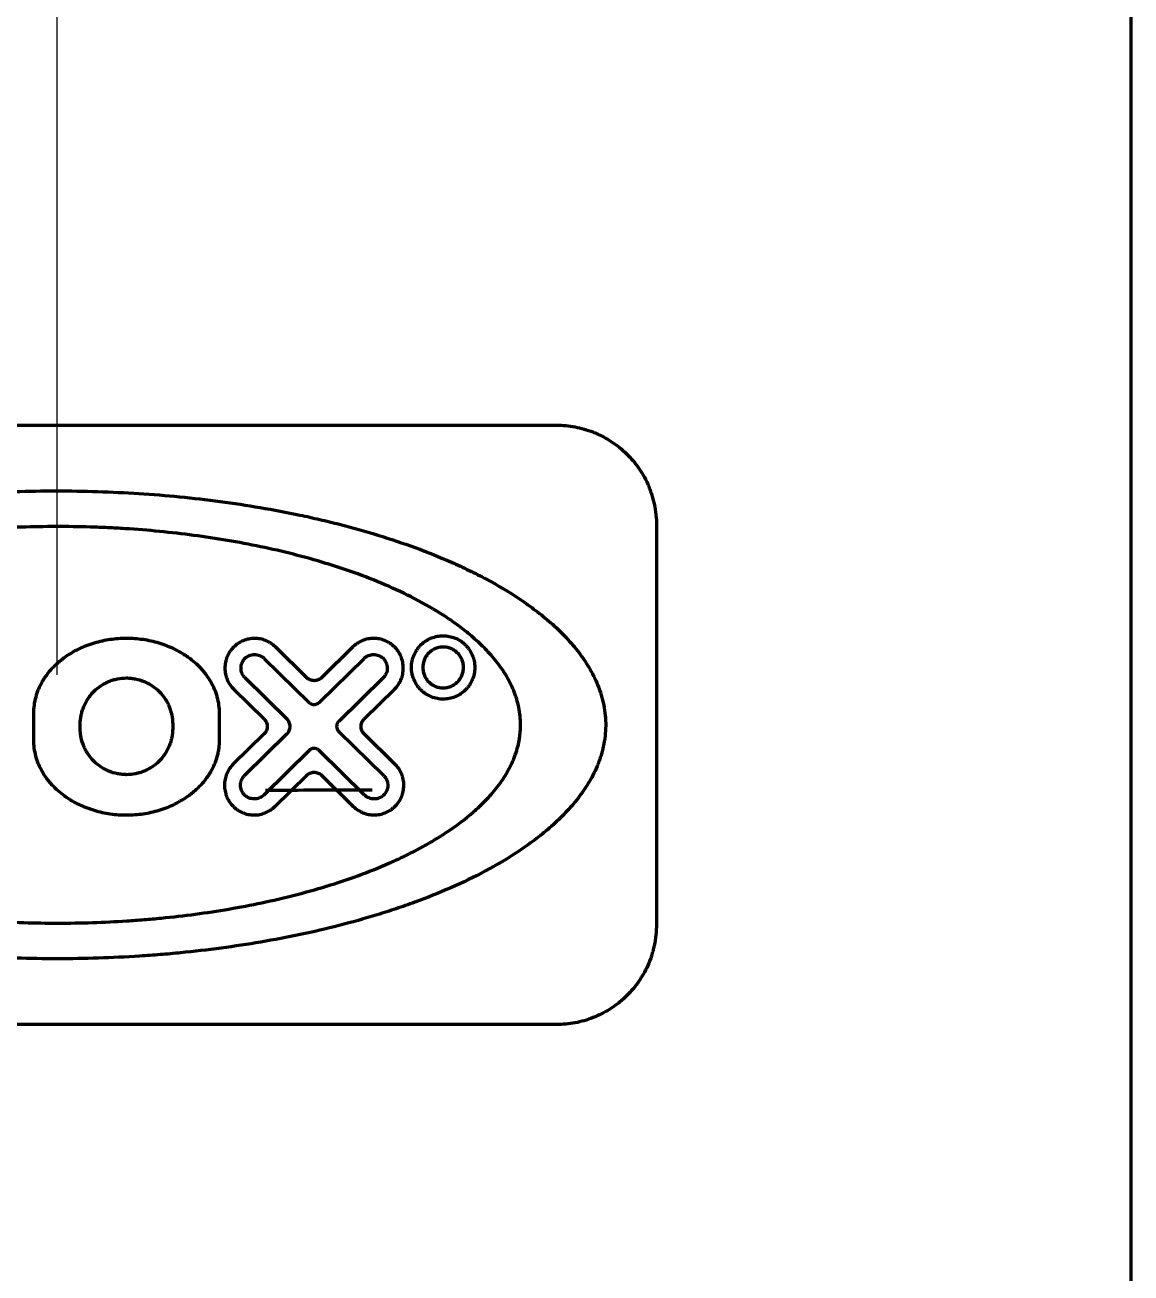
# Model space of a CAD drawing. Header units: inches. Extents: x -2405 to 7588, y 441 to 5654.
# Drawn here: x 2424.35 to 2435.43, y 1520.37 to 1532.86 of the extents above; entities that cross this region are included whole.
import ezdxf

# ---------------------------------------------------------------- set-up
doc = ezdxf.new("R2010")
doc.units = ezdxf.units.IN

# ---------------------------------------------------------------- blocks, each defined once
blk = doc.blocks.new('A$C773D0E90')
at = {"color": 4}
blk.add_line((0, 50), (0, -50), dxfattribs=at)

msp = doc.modelspace()

# ---------------------------------------------------------------- linework, layer by layer
at = {"linetype": 'Continuous', "lineweight": 70}
for p, q in [((2435.425, 1519.853), (2435.425, 1545.352)), ((2419.675, 1528.853), (2429.675, 1528.853)), ((2430.675, 1527.853), (2430.675, 1523.853)), ((2427.175, 1526.325), (2426.861, 1526.633)), ((2427.636, 1526.633), (2427.322, 1526.325)), ((2426.749, 1526.518), (2427.2, 1526.076)), ((2427.298, 1526.076), (2427.749, 1526.518)), ((2426.977, 1525.912), (2426.558, 1526.323)), ((2427.94, 1526.323), (2427.495, 1525.887)), ((2426.445, 1526.209), (2426.748, 1525.912)), ((2427.75, 1525.912), (2428.052, 1526.209)), ((2424.439, 1525.966), (2424.439, 1525.703)), ((2424.908, 1525.816), (2424.908, 1525.86)), ((2425.833, 1525.86), (2425.833, 1525.816)), ((2426.302, 1525.703), (2426.302, 1525.966)), ((2426.748, 1525.762), (2426.44, 1525.46)), ((2426.553, 1525.345), (2426.977, 1525.762)), ((2427.495, 1525.787), (2427.945, 1525.345)), ((2428.057, 1525.46), (2427.75, 1525.762)), ((2427.2, 1525.597), (2426.744, 1525.15)), ((2427.753, 1525.15), (2427.298, 1525.597)), ((2426.857, 1525.036), (2427.175, 1525.348)), ((2427.322, 1525.348), (2427.641, 1525.036)), ((2429.675, 1522.853), (2419.675, 1522.853))]:
    msp.add_line(p, q, dxfattribs=at)
for points, knots in [([(2429.675, 1528.853), (2429.738, 1528.853), (2429.8, 1528.847), (2429.921, 1528.824), (2429.981, 1528.807), (2430.053, 1528.779), (2430.068, 1528.773), (2430.096, 1528.76), (2430.11, 1528.753), (2430.153, 1528.732), (2430.18, 1528.716), (2430.26, 1528.666), (2430.31, 1528.628), (2430.381, 1528.562), (2430.404, 1528.539), (2430.447, 1528.489), (2430.468, 1528.463), (2430.526, 1528.383), (2430.56, 1528.325), (2430.595, 1528.246), (2430.602, 1528.23), (2430.614, 1528.197), (2430.62, 1528.181), (2430.636, 1528.132), (2430.654, 1528.065), (2430.665, 1527.995), (2430.671, 1527.942), (2430.673, 1527.925), (2430.675, 1527.889), (2430.675, 1527.871), (2430.675, 1527.853)], [0, 0, 0, 0, 0.125, 0.125, 0.25, 0.25, 0.28125, 0.28125, 0.3125, 0.3125, 0.375, 0.375, 0.5, 0.5, 0.5625, 0.5625, 0.625, 0.625, 0.75, 0.75, 0.78125, 0.78125, 0.8125, 0.8125, 0.875, 0.9375, 0.9375, 0.96875, 0.96875, 1, 1, 1, 1]), ([(2430.167, 1525.842), (2430.167, 1525.878), (2430.166, 1525.913), (2430.159, 1525.983), (2430.149, 1526.051), (2430.132, 1526.118), (2430.112, 1526.184), (2430.101, 1526.216), (2430.063, 1526.312), (2430.032, 1526.372), (2429.981, 1526.458), (2429.963, 1526.486), (2429.925, 1526.541), (2429.905, 1526.568), (2429.844, 1526.646), (2429.801, 1526.695), (2429.712, 1526.788), (2429.665, 1526.833), (2429.592, 1526.897), (2429.567, 1526.917), (2429.517, 1526.958), (2429.491, 1526.978), (2429.414, 1527.037), (2429.361, 1527.075), (2429.2, 1527.183), (2429.089, 1527.249), (2428.945, 1527.326), (2428.917, 1527.341), (2428.859, 1527.37), (2428.83, 1527.385), (2428.742, 1527.427), (2428.683, 1527.455), (2428.504, 1527.533), (2428.383, 1527.582), (2428.137, 1527.672), (2428.012, 1527.714), (2427.759, 1527.792), (2427.599, 1527.837), (2427.436, 1527.877), (2427.37, 1527.893), (2427.338, 1527.901), (2427.239, 1527.924), (2427.173, 1527.939), (2426.843, 1528.008), (2426.576, 1528.053), (2426.039, 1528.125), (2425.768, 1528.151), (2425.221, 1528.186), (2424.945, 1528.195), (2424.389, 1528.195), (2424.113, 1528.186), (2423.566, 1528.15), (2423.295, 1528.123), (2422.758, 1528.051), (2422.491, 1528.005), (2422.161, 1527.935), (2422.095, 1527.921), (2421.964, 1527.89), (2421.898, 1527.874), (2421.704, 1527.824), (2421.576, 1527.787), (2421.323, 1527.709), (2421.199, 1527.667), (2420.954, 1527.577), (2420.833, 1527.528), (2420.596, 1527.423), (2420.479, 1527.366), (2420.337, 1527.289), (2420.308, 1527.273), (2420.252, 1527.241), (2420.224, 1527.225), (2420.14, 1527.175), (2420.086, 1527.14), (2419.979, 1527.068), (2419.926, 1527.03), (2419.824, 1526.952), (2419.774, 1526.911), (2419.678, 1526.825), (2419.631, 1526.78), (2419.563, 1526.709), (2419.541, 1526.684), (2419.498, 1526.634), (2419.477, 1526.609), (2419.416, 1526.531), (2419.379, 1526.476), (2419.329, 1526.389), (2419.313, 1526.359), (2419.29, 1526.313), (2419.283, 1526.298), (2419.269, 1526.266), (2419.263, 1526.251), (2419.232, 1526.171), (2419.212, 1526.104), (2419.187, 1525.966), (2419.182, 1525.897), (2419.184, 1525.793), (2419.187, 1525.758), (2419.194, 1525.705), (2419.197, 1525.688), (2419.203, 1525.654), (2419.206, 1525.637), (2419.226, 1525.552), (2419.248, 1525.488), (2419.283, 1525.409), (2419.29, 1525.393), (2419.305, 1525.363), (2419.312, 1525.348), (2419.336, 1525.303), (2419.353, 1525.274), (2419.406, 1525.19), (2419.445, 1525.136), (2419.497, 1525.072), (2419.507, 1525.06), (2419.529, 1525.035), (2419.54, 1525.022), (2419.573, 1524.986), (2419.596, 1524.962), (2419.664, 1524.893), (2419.712, 1524.849), (2419.809, 1524.766), (2419.86, 1524.726), (2419.962, 1524.65), (2420.015, 1524.613), (2420.175, 1524.508), (2420.286, 1524.443), (2420.43, 1524.367), (2420.459, 1524.352), (2420.517, 1524.323), (2420.546, 1524.309), (2420.633, 1524.267), (2420.692, 1524.24), (2420.87, 1524.163), (2420.99, 1524.115), (2421.234, 1524.026), (2421.357, 1523.985), (2421.607, 1523.909), (2421.733, 1523.874), (2421.988, 1523.809), (2422.117, 1523.779), (2422.378, 1523.725), (2422.509, 1523.7), (2422.709, 1523.666), (2422.809, 1523.65), (2422.91, 1523.635), (2422.978, 1523.625), (2423.012, 1523.621), (2423.317, 1523.58), (2423.588, 1523.554), (2424.133, 1523.519), (2424.405, 1523.511), (2424.952, 1523.511), (2425.226, 1523.52), (2425.57, 1523.542), (2425.639, 1523.547), (2425.776, 1523.558), (2425.844, 1523.564), (2426.048, 1523.584), (2426.183, 1523.6), (2426.585, 1523.654), (2426.85, 1523.699), (2427.241, 1523.781), (2427.37, 1523.811), (2427.627, 1523.877), (2427.754, 1523.913), (2427.944, 1523.971), (2428.007, 1523.991), (2428.132, 1524.033), (2428.194, 1524.055), (2428.379, 1524.122), (2428.499, 1524.17), (2428.736, 1524.275), (2428.852, 1524.33), (2429.078, 1524.451), (2429.189, 1524.516), (2429.323, 1524.605), (2429.349, 1524.623), (2429.402, 1524.661), (2429.428, 1524.68), (2429.506, 1524.738), (2429.556, 1524.778), (2429.653, 1524.863), (2429.7, 1524.907), (2429.791, 1524.999), (2429.834, 1525.048), (2429.895, 1525.125), (2429.915, 1525.151), (2429.954, 1525.206), (2429.972, 1525.233), (2430.024, 1525.318), (2430.055, 1525.378), (2430.088, 1525.456), (2430.094, 1525.472), (2430.106, 1525.504), (2430.112, 1525.52), (2430.127, 1525.57), (2430.136, 1525.603), (2430.158, 1525.703), (2430.166, 1525.772), (2430.167, 1525.842)], [0, 0, 0, 0, 0.003906, 0.003906, 0.007813, 0.011719, 0.011719, 0.015625, 0.015625, 0.023438, 0.023438, 0.027344, 0.027344, 0.03125, 0.03125, 0.039063, 0.039063, 0.046875, 0.046875, 0.050781, 0.050781, 0.054688, 0.054688, 0.0625, 0.0625, 0.078125, 0.078125, 0.082031, 0.082031, 0.085938, 0.085938, 0.09375, 0.09375, 0.109375, 0.109375, 0.125, 0.125, 0.140625, 0.144531, 0.144531, 0.148438, 0.148438, 0.15625, 0.15625, 0.1875, 0.1875, 0.21875, 0.21875, 0.25, 0.25, 0.28125, 0.28125, 0.3125, 0.3125, 0.34375, 0.34375, 0.351563, 0.351563, 0.359375, 0.359375, 0.375, 0.375, 0.390625, 0.390625, 0.40625, 0.40625, 0.421875, 0.421875, 0.425781, 0.425781, 0.429688, 0.429688, 0.4375, 0.4375, 0.445313, 0.445313, 0.453125, 0.453125, 0.460938, 0.460938, 0.464844, 0.464844, 0.46875, 0.46875, 0.476563, 0.476563, 0.480469, 0.480469, 0.482422, 0.482422, 0.484375, 0.484375, 0.492188, 0.492188, 0.5, 0.5, 0.503906, 0.503906, 0.505859, 0.505859, 0.507813, 0.507813, 0.515625, 0.515625, 0.517578, 0.517578, 0.519531, 0.519531, 0.523438, 0.523438, 0.53125, 0.53125, 0.533203, 0.533203, 0.535156, 0.535156, 0.539063, 0.539063, 0.546875, 0.546875, 0.554688, 0.554688, 0.5625, 0.5625, 0.578125, 0.578125, 0.582031, 0.582031, 0.585938, 0.585938, 0.59375, 0.59375, 0.609375, 0.609375, 0.625, 0.625, 0.640625, 0.640625, 0.65625, 0.65625, 0.671875, 0.671875, 0.679688, 0.683594, 0.683594, 0.6875, 0.6875, 0.71875, 0.71875, 0.75, 0.75, 0.78125, 0.78125, 0.789063, 0.789063, 0.796875, 0.796875, 0.8125, 0.8125, 0.84375, 0.84375, 0.859375, 0.859375, 0.875, 0.875, 0.882813, 0.882813, 0.890625, 0.890625, 0.90625, 0.90625, 0.921875, 0.921875, 0.9375, 0.9375, 0.941406, 0.941406, 0.945313, 0.945313, 0.953125, 0.953125, 0.960938, 0.960938, 0.96875, 0.96875, 0.972656, 0.972656, 0.976563, 0.976563, 0.984375, 0.984375, 0.986328, 0.986328, 0.988281, 0.988281, 0.992188, 0.992188, 1, 1, 1, 1]), ([(2429.315, 1525.853), (2429.315, 1525.845), (2429.315, 1525.838), (2429.315, 1525.823), (2429.314, 1525.802), (2429.312, 1525.78), (2429.309, 1525.75), (2429.307, 1525.736), (2429.303, 1525.707), (2429.3, 1525.693), (2429.286, 1525.622), (2429.269, 1525.567), (2429.236, 1525.487), (2429.225, 1525.461), (2429.199, 1525.41), (2429.185, 1525.385), (2429.142, 1525.312), (2429.109, 1525.266), (2429.057, 1525.2), (2429.039, 1525.178), (2429.003, 1525.136), (2428.984, 1525.116), (2428.926, 1525.056), (2428.886, 1525.018), (2428.762, 1524.909), (2428.673, 1524.843), (2428.535, 1524.751), (2428.488, 1524.721), (2428.393, 1524.665), (2428.345, 1524.638), (2428.248, 1524.586), (2428.198, 1524.561), (2428.098, 1524.512), (2428.048, 1524.489), (2427.895, 1524.422), (2427.792, 1524.381), (2427.583, 1524.305), (2427.478, 1524.27), (2427.16, 1524.173), (2426.945, 1524.118), (2426.507, 1524.026), (2426.285, 1523.988), (2425.946, 1523.943), (2425.833, 1523.93), (2425.661, 1523.913), (2425.604, 1523.908), (2425.489, 1523.899), (2425.432, 1523.894), (2425.145, 1523.876), (2424.915, 1523.868), (2424.457, 1523.868), (2424.228, 1523.875), (2423.885, 1523.896), (2423.714, 1523.91), (2423.542, 1523.928), (2423.428, 1523.941), (2423.371, 1523.948), (2423.087, 1523.985), (2422.863, 1524.023), (2422.422, 1524.114), (2422.205, 1524.169), (2421.885, 1524.266), (2421.78, 1524.301), (2421.623, 1524.357), (2421.571, 1524.377), (2421.468, 1524.418), (2421.416, 1524.44), (2421.263, 1524.506), (2421.164, 1524.554), (2420.969, 1524.656), (2420.875, 1524.712), (2420.737, 1524.802), (2420.692, 1524.834), (2420.626, 1524.883), (2420.604, 1524.9), (2420.561, 1524.935), (2420.539, 1524.952), (2420.476, 1525.007), (2420.436, 1525.044), (2420.358, 1525.123), (2420.321, 1525.165), (2420.269, 1525.23), (2420.243, 1525.263), (2420.219, 1525.298), (2420.204, 1525.322), (2420.196, 1525.334), (2420.159, 1525.394), (2420.132, 1525.445), (2420.099, 1525.523), (2420.083, 1525.564), (2420.071, 1525.605), (2420.063, 1525.633), (2420.06, 1525.648), (2420.043, 1525.718), (2420.036, 1525.776), (2420.034, 1525.863), (2420.035, 1525.892), (2420.04, 1525.951), (2420.044, 1525.98), (2420.059, 1526.065), (2420.075, 1526.12), (2420.101, 1526.187), (2420.106, 1526.2), (2420.118, 1526.226), (2420.124, 1526.239), (2420.142, 1526.278), (2420.156, 1526.303), (2420.198, 1526.377), (2420.23, 1526.424), (2420.281, 1526.491), (2420.299, 1526.513), (2420.335, 1526.556), (2420.354, 1526.576), (2420.411, 1526.637), (2420.451, 1526.675), (2420.533, 1526.749), (2420.576, 1526.784), (2420.663, 1526.851), (2420.708, 1526.883), (2420.8, 1526.945), (2420.846, 1526.975), (2420.941, 1527.032), (2420.989, 1527.059), (2421.087, 1527.112), (2421.136, 1527.137), (2421.236, 1527.186), (2421.287, 1527.209), (2421.439, 1527.277), (2421.543, 1527.318), (2421.752, 1527.395), (2421.857, 1527.431), (2422.178, 1527.53), (2422.396, 1527.585), (2422.729, 1527.655), (2422.841, 1527.677), (2423.01, 1527.706), (2423.067, 1527.715), (2423.18, 1527.732), (2423.237, 1527.74), (2423.521, 1527.778), (2423.748, 1527.8), (2424.206, 1527.83), (2424.435, 1527.837), (2424.78, 1527.838), (2424.952, 1527.835), (2425.126, 1527.829), (2425.241, 1527.823), (2425.299, 1527.82), (2425.588, 1527.802), (2425.817, 1527.779), (2426.269, 1527.72), (2426.492, 1527.682), (2426.823, 1527.613), (2426.933, 1527.588), (2427.151, 1527.532), (2427.259, 1527.502), (2427.42, 1527.453), (2427.474, 1527.436), (2427.581, 1527.401), (2427.634, 1527.382), (2427.791, 1527.325), (2427.895, 1527.284), (2428.097, 1527.195), (2428.197, 1527.147), (2428.391, 1527.043), (2428.486, 1526.988), (2428.601, 1526.911), (2428.624, 1526.895), (2428.669, 1526.863), (2428.692, 1526.847), (2428.758, 1526.797), (2428.801, 1526.762), (2428.885, 1526.689), (2428.925, 1526.651), (2429.002, 1526.571), (2429.039, 1526.529), (2429.091, 1526.463), (2429.108, 1526.44), (2429.14, 1526.393), (2429.156, 1526.37), (2429.199, 1526.297), (2429.225, 1526.246), (2429.252, 1526.179), (2429.257, 1526.166), (2429.267, 1526.138), (2429.272, 1526.125), (2429.285, 1526.083), (2429.292, 1526.055), (2429.309, 1525.97), (2429.315, 1525.912), (2429.315, 1525.853)], [0, 0, 0, 0, 0.000977, 0.000977, 0.001953, 0.003906, 0.003906, 0.005859, 0.005859, 0.007812, 0.007812, 0.015625, 0.015625, 0.019531, 0.019531, 0.023437, 0.023437, 0.03125, 0.03125, 0.035156, 0.035156, 0.039062, 0.039062, 0.046875, 0.046875, 0.0625, 0.0625, 0.070312, 0.070312, 0.078125, 0.078125, 0.085937, 0.085937, 0.09375, 0.09375, 0.109375, 0.109375, 0.125, 0.125, 0.15625, 0.15625, 0.1875, 0.1875, 0.203125, 0.203125, 0.210937, 0.210937, 0.21875, 0.21875, 0.25, 0.25, 0.28125, 0.28125, 0.296875, 0.304687, 0.304687, 0.3125, 0.3125, 0.34375, 0.34375, 0.375, 0.375, 0.390625, 0.390625, 0.398437, 0.398437, 0.40625, 0.40625, 0.421875, 0.421875, 0.4375, 0.4375, 0.445312, 0.445312, 0.449219, 0.449219, 0.453125, 0.453125, 0.460937, 0.460937, 0.46875, 0.46875, 0.472656, 0.474609, 0.474609, 0.476562, 0.476562, 0.484375, 0.484375, 0.488281, 0.490234, 0.490234, 0.492187, 0.492187, 0.5, 0.5, 0.503906, 0.503906, 0.507812, 0.507812, 0.515625, 0.515625, 0.517578, 0.517578, 0.519531, 0.519531, 0.523437, 0.523437, 0.53125, 0.53125, 0.535156, 0.535156, 0.539062, 0.539062, 0.546875, 0.546875, 0.554687, 0.554687, 0.5625, 0.5625, 0.570312, 0.570312, 0.578125, 0.578125, 0.585937, 0.585937, 0.59375, 0.59375, 0.609375, 0.609375, 0.625, 0.625, 0.65625, 0.65625, 0.671875, 0.671875, 0.679687, 0.679687, 0.6875, 0.6875, 0.71875, 0.71875, 0.75, 0.75, 0.765625, 0.773437, 0.773437, 0.78125, 0.78125, 0.8125, 0.8125, 0.84375, 0.84375, 0.859375, 0.859375, 0.875, 0.875, 0.882812, 0.882812, 0.890625, 0.890625, 0.90625, 0.90625, 0.921875, 0.921875, 0.9375, 0.9375, 0.941406, 0.941406, 0.945312, 0.945312, 0.953125, 0.953125, 0.960937, 0.960937, 0.96875, 0.96875, 0.972656, 0.972656, 0.976562, 0.976562, 0.984375, 0.984375, 0.986328, 0.986328, 0.988281, 0.988281, 0.992187, 0.992187, 1, 1, 1, 1]), ([(2428.223, 1526.427), (2428.223, 1526.406), (2428.225, 1526.384), (2428.232, 1526.353), (2428.235, 1526.343), (2428.241, 1526.322), (2428.245, 1526.312), (2428.257, 1526.283), (2428.268, 1526.264), (2428.286, 1526.238), (2428.292, 1526.23), (2428.306, 1526.214), (2428.32, 1526.199), (2428.336, 1526.185), (2428.352, 1526.172), (2428.36, 1526.166), (2428.386, 1526.149), (2428.405, 1526.14), (2428.442, 1526.125), (2428.462, 1526.12), (2428.502, 1526.112), (2428.521, 1526.11), (2428.552, 1526.11), (2428.562, 1526.111), (2428.582, 1526.113), (2428.592, 1526.114), (2428.621, 1526.12), (2428.64, 1526.126), (2428.668, 1526.137), (2428.678, 1526.142), (2428.696, 1526.151), (2428.704, 1526.156), (2428.73, 1526.173), (2428.746, 1526.185), (2428.768, 1526.207), (2428.775, 1526.214), (2428.789, 1526.23), (2428.801, 1526.247), (2428.812, 1526.264), (2428.823, 1526.283), (2428.827, 1526.292), (2428.84, 1526.322), (2428.846, 1526.342), (2428.853, 1526.373), (2428.854, 1526.384), (2428.857, 1526.405), (2428.857, 1526.416), (2428.857, 1526.449), (2428.855, 1526.47), (2428.849, 1526.502), (2428.846, 1526.512), (2428.84, 1526.533), (2428.836, 1526.543), (2428.823, 1526.572), (2428.813, 1526.59), (2428.795, 1526.616), (2428.789, 1526.625), (2428.775, 1526.64), (2428.761, 1526.656), (2428.746, 1526.669), (2428.73, 1526.682), (2428.721, 1526.688), (2428.696, 1526.705), (2428.678, 1526.714), (2428.64, 1526.729), (2428.621, 1526.735), (2428.582, 1526.742), (2428.562, 1526.744), (2428.532, 1526.745), (2428.521, 1526.744), (2428.501, 1526.742), (2428.491, 1526.741), (2428.462, 1526.735), (2428.442, 1526.73), (2428.414, 1526.719), (2428.405, 1526.714), (2428.386, 1526.705), (2428.378, 1526.7), (2428.352, 1526.683), (2428.336, 1526.671), (2428.313, 1526.649), (2428.306, 1526.641), (2428.292, 1526.625), (2428.279, 1526.609), (2428.268, 1526.591), (2428.258, 1526.572), (2428.253, 1526.563), (2428.241, 1526.533), (2428.234, 1526.513), (2428.225, 1526.471), (2428.223, 1526.449), (2428.223, 1526.427)], [0, 0, 0, 0, 0.03125, 0.03125, 0.046875, 0.046875, 0.0625, 0.0625, 0.09375, 0.09375, 0.109375, 0.109375, 0.125, 0.140625, 0.140625, 0.15625, 0.15625, 0.1875, 0.1875, 0.21875, 0.21875, 0.25, 0.25, 0.265625, 0.265625, 0.28125, 0.28125, 0.3125, 0.3125, 0.328125, 0.328125, 0.34375, 0.34375, 0.375, 0.375, 0.390625, 0.390625, 0.40625, 0.421875, 0.421875, 0.4375, 0.4375, 0.46875, 0.46875, 0.484375, 0.484375, 0.5, 0.5, 0.53125, 0.53125, 0.546875, 0.546875, 0.5625, 0.5625, 0.59375, 0.59375, 0.609375, 0.609375, 0.625, 0.640625, 0.640625, 0.65625, 0.65625, 0.6875, 0.6875, 0.71875, 0.71875, 0.75, 0.75, 0.765625, 0.765625, 0.78125, 0.78125, 0.8125, 0.8125, 0.828125, 0.828125, 0.84375, 0.84375, 0.875, 0.875, 0.890625, 0.890625, 0.90625, 0.921875, 0.921875, 0.9375, 0.9375, 0.96875, 0.96875, 1, 1, 1, 1]), ([(2426.302, 1525.966), (2426.302, 1526.022), (2426.295, 1526.076), (2426.276, 1526.143), (2426.272, 1526.156), (2426.263, 1526.182), (2426.258, 1526.195), (2426.242, 1526.234), (2426.229, 1526.259), (2426.202, 1526.306), (2426.187, 1526.329), (2426.162, 1526.363), (2426.154, 1526.374), (2426.136, 1526.395), (2426.127, 1526.406), (2426.08, 1526.456), (2426.038, 1526.493), (2425.982, 1526.533), (2425.971, 1526.541), (2425.948, 1526.556), (2425.913, 1526.578), (2425.852, 1526.611), (2425.802, 1526.633), (2425.75, 1526.653), (2425.724, 1526.662), (2425.645, 1526.686), (2425.591, 1526.698), (2425.509, 1526.71), (2425.482, 1526.713), (2425.427, 1526.717), (2425.399, 1526.718), (2425.316, 1526.718), (2425.261, 1526.714), (2425.153, 1526.698), (2425.099, 1526.687), (2425.019, 1526.663), (2424.992, 1526.654), (2424.941, 1526.634), (2424.916, 1526.623), (2424.842, 1526.587), (2424.795, 1526.559), (2424.739, 1526.519), (2424.728, 1526.51), (2424.706, 1526.493), (2424.695, 1526.484), (2424.664, 1526.456), (2424.624, 1526.418), (2424.588, 1526.375), (2424.564, 1526.342), (2424.556, 1526.331), (2424.54, 1526.307), (2424.533, 1526.295), (2424.498, 1526.235), (2424.477, 1526.184), (2424.458, 1526.118), (2424.455, 1526.104), (2424.449, 1526.077), (2424.447, 1526.063), (2424.441, 1526.022), (2424.439, 1525.994), (2424.439, 1525.966)], [0, 0, 0, 0, 0.0625, 0.0625, 0.078125, 0.078125, 0.09375, 0.09375, 0.125, 0.125, 0.15625, 0.15625, 0.171875, 0.171875, 0.1875, 0.1875, 0.25, 0.25, 0.265625, 0.265625, 0.28125, 0.3125, 0.34375, 0.34375, 0.375, 0.375, 0.4375, 0.4375, 0.46875, 0.46875, 0.5, 0.5, 0.5625, 0.5625, 0.625, 0.625, 0.65625, 0.65625, 0.6875, 0.6875, 0.75, 0.75, 0.765625, 0.765625, 0.78125, 0.78125, 0.8125, 0.84375, 0.84375, 0.859375, 0.859375, 0.875, 0.875, 0.9375, 0.9375, 0.953125, 0.953125, 0.96875, 0.96875, 1, 1, 1, 1]), ([(2426.861, 1526.633), (2426.847, 1526.647), (2426.832, 1526.659), (2426.808, 1526.675), (2426.8, 1526.679), (2426.783, 1526.688), (2426.774, 1526.693), (2426.747, 1526.703), (2426.729, 1526.709), (2426.691, 1526.716), (2426.671, 1526.718), (2426.633, 1526.718), (2426.614, 1526.716), (2426.585, 1526.71), (2426.576, 1526.708), (2426.557, 1526.702), (2426.548, 1526.699), (2426.522, 1526.688), (2426.505, 1526.679), (2426.472, 1526.657), (2426.457, 1526.645), (2426.436, 1526.624), (2426.43, 1526.617), (2426.418, 1526.602), (2426.412, 1526.594), (2426.395, 1526.569), (2426.386, 1526.552), (2426.371, 1526.516), (2426.366, 1526.497), (2426.358, 1526.459), (2426.356, 1526.439), (2426.356, 1526.41), (2426.357, 1526.4), (2426.359, 1526.38), (2426.362, 1526.361), (2426.367, 1526.342), (2426.372, 1526.323), (2426.376, 1526.314), (2426.387, 1526.287), (2426.397, 1526.27), (2426.419, 1526.238), (2426.431, 1526.222), (2426.445, 1526.209)], [0, 0, 0, 0, 0.0625, 0.0625, 0.09375, 0.09375, 0.125, 0.125, 0.1875, 0.1875, 0.25, 0.25, 0.3125, 0.3125, 0.34375, 0.34375, 0.375, 0.375, 0.4375, 0.4375, 0.5, 0.5, 0.53125, 0.53125, 0.5625, 0.5625, 0.625, 0.625, 0.6875, 0.6875, 0.75, 0.75, 0.78125, 0.78125, 0.8125, 0.84375, 0.84375, 0.875, 0.875, 0.9375, 0.9375, 1, 1, 1, 1]), ([(2428.052, 1526.209), (2428.066, 1526.222), (2428.079, 1526.237), (2428.095, 1526.261), (2428.1, 1526.27), (2428.11, 1526.287), (2428.114, 1526.296), (2428.126, 1526.323), (2428.132, 1526.342), (2428.137, 1526.371), (2428.139, 1526.381), (2428.141, 1526.401), (2428.141, 1526.411), (2428.141, 1526.441), (2428.139, 1526.461), (2428.131, 1526.5), (2428.125, 1526.519), (2428.114, 1526.546), (2428.11, 1526.555), (2428.1, 1526.572), (2428.095, 1526.581), (2428.078, 1526.605), (2428.066, 1526.62), (2428.045, 1526.64), (2428.038, 1526.647), (2428.023, 1526.659), (2428.007, 1526.67), (2427.991, 1526.68), (2427.974, 1526.689), (2427.965, 1526.693), (2427.938, 1526.703), (2427.92, 1526.709), (2427.892, 1526.714), (2427.883, 1526.716), (2427.864, 1526.717), (2427.854, 1526.718), (2427.825, 1526.718), (2427.807, 1526.716), (2427.769, 1526.709), (2427.751, 1526.703), (2427.715, 1526.689), (2427.698, 1526.68), (2427.674, 1526.664), (2427.666, 1526.659), (2427.651, 1526.646), (2427.643, 1526.64), (2427.636, 1526.633)], [0, 0, 0, 0, 0.0625, 0.0625, 0.09375, 0.09375, 0.125, 0.125, 0.1875, 0.1875, 0.21875, 0.21875, 0.25, 0.25, 0.3125, 0.3125, 0.375, 0.375, 0.40625, 0.40625, 0.4375, 0.4375, 0.5, 0.5, 0.53125, 0.53125, 0.5625, 0.59375, 0.59375, 0.625, 0.625, 0.6875, 0.6875, 0.71875, 0.71875, 0.75, 0.75, 0.8125, 0.8125, 0.875, 0.875, 0.9375, 0.9375, 0.96875, 0.96875, 1, 1, 1, 1]), ([(2428.336, 1526.427), (2428.336, 1526.441), (2428.338, 1526.455), (2428.342, 1526.475), (2428.343, 1526.482), (2428.348, 1526.495), (2428.35, 1526.502), (2428.358, 1526.521), (2428.365, 1526.533), (2428.376, 1526.549), (2428.381, 1526.555), (2428.389, 1526.565), (2428.398, 1526.575), (2428.408, 1526.583), (2428.419, 1526.592), (2428.424, 1526.596), (2428.441, 1526.606), (2428.453, 1526.612), (2428.477, 1526.622), (2428.49, 1526.626), (2428.515, 1526.63), (2428.528, 1526.632), (2428.547, 1526.632), (2428.554, 1526.631), (2428.567, 1526.63), (2428.573, 1526.629), (2428.592, 1526.625), (2428.604, 1526.622), (2428.622, 1526.614), (2428.628, 1526.612), (2428.64, 1526.606), (2428.646, 1526.602), (2428.662, 1526.592), (2428.672, 1526.584), (2428.687, 1526.57), (2428.691, 1526.565), (2428.7, 1526.555), (2428.708, 1526.544), (2428.715, 1526.532), (2428.722, 1526.521), (2428.725, 1526.514), (2428.733, 1526.496), (2428.737, 1526.482), (2428.743, 1526.456), (2428.744, 1526.442), (2428.744, 1526.414), (2428.743, 1526.4), (2428.737, 1526.373), (2428.733, 1526.36), (2428.722, 1526.335), (2428.716, 1526.323), (2428.704, 1526.306), (2428.7, 1526.301), (2428.692, 1526.29), (2428.682, 1526.281), (2428.672, 1526.272), (2428.662, 1526.264), (2428.657, 1526.26), (2428.64, 1526.249), (2428.629, 1526.243), (2428.604, 1526.233), (2428.592, 1526.23), (2428.567, 1526.225), (2428.554, 1526.223), (2428.534, 1526.223), (2428.528, 1526.224), (2428.515, 1526.225), (2428.508, 1526.226), (2428.489, 1526.229), (2428.477, 1526.233), (2428.459, 1526.24), (2428.453, 1526.243), (2428.441, 1526.249), (2428.435, 1526.252), (2428.419, 1526.263), (2428.408, 1526.271), (2428.394, 1526.285), (2428.389, 1526.29), (2428.381, 1526.3), (2428.372, 1526.311), (2428.365, 1526.322), (2428.359, 1526.334), (2428.356, 1526.341), (2428.347, 1526.36), (2428.343, 1526.373), (2428.338, 1526.4), (2428.336, 1526.414), (2428.336, 1526.427)], [0, 0, 0, 0, 0.03125, 0.03125, 0.046875, 0.046875, 0.0625, 0.0625, 0.09375, 0.09375, 0.109375, 0.109375, 0.125, 0.140625, 0.140625, 0.15625, 0.15625, 0.1875, 0.1875, 0.21875, 0.21875, 0.25, 0.25, 0.265625, 0.265625, 0.28125, 0.28125, 0.3125, 0.3125, 0.328125, 0.328125, 0.34375, 0.34375, 0.375, 0.375, 0.390625, 0.390625, 0.40625, 0.421875, 0.421875, 0.4375, 0.4375, 0.46875, 0.46875, 0.5, 0.5, 0.53125, 0.53125, 0.5625, 0.5625, 0.59375, 0.59375, 0.609375, 0.609375, 0.625, 0.640625, 0.640625, 0.65625, 0.65625, 0.6875, 0.6875, 0.71875, 0.71875, 0.75, 0.75, 0.765625, 0.765625, 0.78125, 0.78125, 0.8125, 0.8125, 0.828125, 0.828125, 0.84375, 0.84375, 0.875, 0.875, 0.890625, 0.890625, 0.90625, 0.921875, 0.921875, 0.9375, 0.9375, 0.96875, 0.96875, 1, 1, 1, 1]), ([(2426.558, 1526.323), (2426.551, 1526.33), (2426.545, 1526.336), (2426.538, 1526.347), (2426.536, 1526.351), (2426.531, 1526.359), (2426.529, 1526.363), (2426.524, 1526.376), (2426.521, 1526.384), (2426.518, 1526.402), (2426.517, 1526.411), (2426.517, 1526.429), (2426.517, 1526.438), (2426.521, 1526.456), (2426.524, 1526.465), (2426.529, 1526.477), (2426.531, 1526.481), (2426.535, 1526.489), (2426.537, 1526.493), (2426.545, 1526.504), (2426.55, 1526.511), (2426.563, 1526.524), (2426.57, 1526.529), (2426.585, 1526.539), (2426.593, 1526.544), (2426.609, 1526.55), (2426.618, 1526.553), (2426.635, 1526.557), (2426.644, 1526.557), (2426.662, 1526.558), (2426.67, 1526.557), (2426.688, 1526.553), (2426.696, 1526.551), (2426.713, 1526.544), (2426.721, 1526.54), (2426.736, 1526.53), (2426.743, 1526.525), (2426.749, 1526.518)], [0, 0, 0, 0, 0.0625, 0.0625, 0.09375, 0.09375, 0.125, 0.125, 0.1875, 0.1875, 0.25, 0.25, 0.3125, 0.3125, 0.375, 0.375, 0.40625, 0.40625, 0.4375, 0.4375, 0.5, 0.5, 0.5625, 0.5625, 0.625, 0.625, 0.6875, 0.6875, 0.75, 0.75, 0.8125, 0.8125, 0.875, 0.875, 0.9375, 0.9375, 1, 1, 1, 1]), ([(2427.749, 1526.518), (2427.755, 1526.525), (2427.762, 1526.53), (2427.773, 1526.538), (2427.777, 1526.54), (2427.785, 1526.544), (2427.789, 1526.546), (2427.801, 1526.551), (2427.809, 1526.553), (2427.827, 1526.557), (2427.835, 1526.558), (2427.853, 1526.558), (2427.862, 1526.557), (2427.879, 1526.553), (2427.887, 1526.551), (2427.904, 1526.544), (2427.911, 1526.54), (2427.923, 1526.533), (2427.926, 1526.53), (2427.933, 1526.525), (2427.937, 1526.522), (2427.946, 1526.513), (2427.952, 1526.506), (2427.962, 1526.491), (2427.966, 1526.483), (2427.972, 1526.47), (2427.973, 1526.466), (2427.976, 1526.457), (2427.977, 1526.453), (2427.98, 1526.439), (2427.981, 1526.43), (2427.981, 1526.412), (2427.98, 1526.403), (2427.977, 1526.385), (2427.974, 1526.376), (2427.967, 1526.359), (2427.962, 1526.351), (2427.952, 1526.336), (2427.946, 1526.33), (2427.94, 1526.323)], [0, 0, 0, 0, 0.0625, 0.0625, 0.09375, 0.09375, 0.125, 0.125, 0.1875, 0.1875, 0.25, 0.25, 0.3125, 0.3125, 0.375, 0.375, 0.4375, 0.4375, 0.46875, 0.46875, 0.5, 0.5, 0.5625, 0.5625, 0.625, 0.625, 0.65625, 0.65625, 0.6875, 0.6875, 0.75, 0.75, 0.8125, 0.8125, 0.875, 0.875, 0.9375, 0.9375, 1, 1, 1, 1]), ([(2424.908, 1525.86), (2424.908, 1525.89), (2424.911, 1525.92), (2424.92, 1525.965), (2424.924, 1525.979), (2424.933, 1526.008), (2424.938, 1526.023), (2424.955, 1526.065), (2424.97, 1526.092), (2424.995, 1526.129), (2425.004, 1526.141), (2425.023, 1526.165), (2425.033, 1526.176), (2425.065, 1526.208), (2425.089, 1526.227), (2425.127, 1526.253), (2425.14, 1526.261), (2425.167, 1526.275), (2425.194, 1526.288), (2425.222, 1526.298), (2425.251, 1526.307), (2425.266, 1526.31), (2425.311, 1526.319), (2425.341, 1526.322), (2425.386, 1526.322), (2425.401, 1526.321), (2425.431, 1526.318), (2425.446, 1526.316), (2425.491, 1526.307), (2425.519, 1526.298), (2425.561, 1526.281), (2425.575, 1526.275), (2425.602, 1526.26), (2425.615, 1526.253), (2425.652, 1526.227), (2425.676, 1526.208), (2425.719, 1526.165), (2425.738, 1526.142), (2425.763, 1526.105), (2425.771, 1526.092), (2425.785, 1526.065), (2425.792, 1526.051), (2425.809, 1526.009), (2425.818, 1525.98), (2425.83, 1525.921), (2425.833, 1525.89), (2425.833, 1525.86)], [0, 0, 0, 0, 0.0625, 0.0625, 0.09375, 0.09375, 0.125, 0.125, 0.1875, 0.1875, 0.21875, 0.21875, 0.25, 0.25, 0.3125, 0.3125, 0.34375, 0.34375, 0.375, 0.40625, 0.40625, 0.4375, 0.4375, 0.5, 0.5, 0.53125, 0.53125, 0.5625, 0.5625, 0.625, 0.625, 0.65625, 0.65625, 0.6875, 0.6875, 0.75, 0.75, 0.8125, 0.8125, 0.84375, 0.84375, 0.875, 0.875, 0.9375, 0.9375, 1, 1, 1, 1]), ([(2427.322, 1526.325), (2427.317, 1526.32), (2427.312, 1526.316), (2427.301, 1526.309), (2427.295, 1526.305), (2427.282, 1526.3), (2427.276, 1526.298), (2427.262, 1526.296), (2427.256, 1526.295), (2427.242, 1526.295), (2427.235, 1526.296), (2427.222, 1526.298), (2427.216, 1526.3), (2427.203, 1526.305), (2427.197, 1526.308), (2427.186, 1526.316), (2427.18, 1526.32), (2427.175, 1526.325)], [0, 0, 0, 0, 0.125, 0.125, 0.25, 0.25, 0.375, 0.375, 0.5, 0.5, 0.625, 0.625, 0.75, 0.75, 0.875, 0.875, 1, 1, 1, 1]), ([(2427.2, 1526.076), (2427.203, 1526.073), (2427.207, 1526.07), (2427.214, 1526.065), (2427.218, 1526.063), (2427.227, 1526.06), (2427.231, 1526.058), (2427.24, 1526.057), (2427.244, 1526.056), (2427.253, 1526.056), (2427.258, 1526.057), (2427.267, 1526.058), (2427.271, 1526.06), (2427.284, 1526.065), (2427.291, 1526.07), (2427.298, 1526.076)], [0, 0, 0, 0, 0.125, 0.125, 0.25, 0.25, 0.375, 0.375, 0.5, 0.5, 0.625, 0.625, 0.75, 0.75, 1, 1, 1, 1]), ([(2426.748, 1525.912), (2426.753, 1525.907), (2426.757, 1525.901), (2426.765, 1525.89), (2426.769, 1525.884), (2426.774, 1525.871), (2426.776, 1525.864), (2426.779, 1525.851), (2426.78, 1525.844), (2426.78, 1525.83), (2426.779, 1525.823), (2426.776, 1525.809), (2426.774, 1525.802), (2426.769, 1525.79), (2426.765, 1525.783), (2426.757, 1525.772), (2426.753, 1525.767), (2426.748, 1525.762)], [0, 0, 0, 0, 0.125, 0.125, 0.25, 0.25, 0.375, 0.375, 0.5, 0.5, 0.625, 0.625, 0.75, 0.75, 0.875, 0.875, 1, 1, 1, 1]), ([(2426.977, 1525.762), (2426.982, 1525.767), (2426.987, 1525.772), (2426.994, 1525.783), (2426.998, 1525.79), (2427.003, 1525.802), (2427.005, 1525.809), (2427.008, 1525.823), (2427.009, 1525.83), (2427.009, 1525.844), (2427.008, 1525.851), (2427.005, 1525.864), (2427.003, 1525.871), (2426.998, 1525.884), (2426.994, 1525.89), (2426.987, 1525.901), (2426.982, 1525.907), (2426.977, 1525.912)], [0, 0, 0, 0, 0.125, 0.125, 0.25, 0.25, 0.375, 0.375, 0.5, 0.5, 0.625, 0.625, 0.75, 0.75, 0.875, 0.875, 1, 1, 1, 1]), ([(2427.495, 1525.887), (2427.492, 1525.883), (2427.489, 1525.88), (2427.484, 1525.872), (2427.481, 1525.868), (2427.478, 1525.86), (2427.476, 1525.855), (2427.475, 1525.846), (2427.474, 1525.841), (2427.474, 1525.827), (2427.476, 1525.818), (2427.481, 1525.805), (2427.484, 1525.801), (2427.489, 1525.794), (2427.492, 1525.79), (2427.495, 1525.787)], [0, 0, 0, 0, 0.125, 0.125, 0.25, 0.25, 0.375, 0.375, 0.5, 0.5, 0.75, 0.75, 0.875, 0.875, 1, 1, 1, 1]), ([(2427.75, 1525.762), (2427.745, 1525.767), (2427.74, 1525.772), (2427.732, 1525.783), (2427.729, 1525.789), (2427.724, 1525.802), (2427.722, 1525.809), (2427.719, 1525.823), (2427.718, 1525.83), (2427.718, 1525.844), (2427.719, 1525.851), (2427.722, 1525.864), (2427.724, 1525.871), (2427.729, 1525.884), (2427.732, 1525.89), (2427.74, 1525.902), (2427.745, 1525.907), (2427.75, 1525.912)], [0, 0, 0, 0, 0.125, 0.125, 0.25, 0.25, 0.375, 0.375, 0.5, 0.5, 0.625, 0.625, 0.75, 0.75, 0.875, 0.875, 1, 1, 1, 1]), ([(2425.833, 1525.816), (2425.833, 1525.786), (2425.83, 1525.756), (2425.821, 1525.711), (2425.817, 1525.697), (2425.809, 1525.668), (2425.803, 1525.653), (2425.786, 1525.611), (2425.772, 1525.585), (2425.747, 1525.547), (2425.737, 1525.535), (2425.718, 1525.511), (2425.708, 1525.5), (2425.676, 1525.468), (2425.653, 1525.449), (2425.615, 1525.424), (2425.602, 1525.416), (2425.575, 1525.402), (2425.548, 1525.389), (2425.52, 1525.378), (2425.491, 1525.37), (2425.476, 1525.366), (2425.431, 1525.357), (2425.401, 1525.354), (2425.356, 1525.354), (2425.341, 1525.355), (2425.311, 1525.358), (2425.296, 1525.36), (2425.251, 1525.369), (2425.223, 1525.377), (2425.181, 1525.395), (2425.167, 1525.401), (2425.14, 1525.415), (2425.127, 1525.423), (2425.089, 1525.448), (2425.066, 1525.467), (2425.023, 1525.51), (2425.004, 1525.534), (2424.978, 1525.571), (2424.971, 1525.584), (2424.956, 1525.611), (2424.95, 1525.625), (2424.932, 1525.667), (2424.923, 1525.696), (2424.914, 1525.74), (2424.912, 1525.755), (2424.909, 1525.786), (2424.908, 1525.801), (2424.908, 1525.816)], [0, 0, 0, 0, 0.0625, 0.0625, 0.09375, 0.09375, 0.125, 0.125, 0.1875, 0.1875, 0.21875, 0.21875, 0.25, 0.25, 0.3125, 0.3125, 0.34375, 0.34375, 0.375, 0.40625, 0.40625, 0.4375, 0.4375, 0.5, 0.5, 0.53125, 0.53125, 0.5625, 0.5625, 0.625, 0.625, 0.65625, 0.65625, 0.6875, 0.6875, 0.75, 0.75, 0.8125, 0.8125, 0.84375, 0.84375, 0.875, 0.875, 0.9375, 0.9375, 0.96875, 0.96875, 1, 1, 1, 1]), ([(2424.439, 1525.703), (2424.439, 1525.647), (2424.447, 1525.592), (2424.465, 1525.526), (2424.469, 1525.512), (2424.478, 1525.486), (2424.483, 1525.473), (2424.5, 1525.435), (2424.512, 1525.41), (2424.539, 1525.362), (2424.555, 1525.339), (2424.579, 1525.305), (2424.588, 1525.294), (2424.606, 1525.273), (2424.615, 1525.263), (2424.662, 1525.212), (2424.704, 1525.175), (2424.76, 1525.134), (2424.772, 1525.127), (2424.795, 1525.111), (2424.83, 1525.089), (2424.891, 1525.057), (2424.942, 1525.035), (2424.994, 1525.015), (2425.02, 1525.006), (2425.1, 1524.982), (2425.154, 1524.97), (2425.236, 1524.958), (2425.263, 1524.955), (2425.318, 1524.952), (2425.346, 1524.951), (2425.429, 1524.951), (2425.484, 1524.955), (2425.592, 1524.971), (2425.646, 1524.983), (2425.752, 1525.015), (2425.803, 1525.035), (2425.901, 1525.083), (2425.948, 1525.111), (2426.004, 1525.151), (2426.015, 1525.159), (2426.037, 1525.177), (2426.047, 1525.186), (2426.078, 1525.213), (2426.118, 1525.252), (2426.153, 1525.294), (2426.178, 1525.327), (2426.186, 1525.339), (2426.201, 1525.362), (2426.209, 1525.374), (2426.243, 1525.434), (2426.265, 1525.484), (2426.283, 1525.551), (2426.287, 1525.564), (2426.292, 1525.591), (2426.295, 1525.605), (2426.3, 1525.647), (2426.302, 1525.675), (2426.302, 1525.703)], [0, 0, 0, 0, 0.0625, 0.0625, 0.078125, 0.078125, 0.09375, 0.09375, 0.125, 0.125, 0.15625, 0.15625, 0.171875, 0.171875, 0.1875, 0.1875, 0.25, 0.25, 0.265625, 0.265625, 0.28125, 0.3125, 0.34375, 0.34375, 0.375, 0.375, 0.4375, 0.4375, 0.46875, 0.46875, 0.5, 0.5, 0.5625, 0.5625, 0.625, 0.625, 0.6875, 0.6875, 0.75, 0.75, 0.765625, 0.765625, 0.78125, 0.78125, 0.8125, 0.84375, 0.84375, 0.859375, 0.859375, 0.875, 0.875, 0.9375, 0.9375, 0.953125, 0.953125, 0.96875, 0.96875, 1, 1, 1, 1]), ([(2427.298, 1525.597), (2427.295, 1525.6), (2427.291, 1525.603), (2427.283, 1525.608), (2427.279, 1525.61), (2427.271, 1525.614), (2427.267, 1525.615), (2427.258, 1525.617), (2427.253, 1525.617), (2427.244, 1525.617), (2427.24, 1525.617), (2427.231, 1525.615), (2427.227, 1525.614), (2427.214, 1525.609), (2427.206, 1525.604), (2427.2, 1525.597)], [0, 0, 0, 0, 0.125, 0.125, 0.25, 0.25, 0.375, 0.375, 0.5, 0.5, 0.625, 0.625, 0.75, 0.75, 1, 1, 1, 1]), ([(2426.44, 1525.46), (2426.426, 1525.446), (2426.414, 1525.431), (2426.397, 1525.407), (2426.392, 1525.399), (2426.383, 1525.382), (2426.379, 1525.373), (2426.367, 1525.346), (2426.361, 1525.327), (2426.356, 1525.298), (2426.354, 1525.289), (2426.352, 1525.269), (2426.351, 1525.259), (2426.351, 1525.23), (2426.353, 1525.21), (2426.359, 1525.181), (2426.361, 1525.172), (2426.367, 1525.153), (2426.373, 1525.135), (2426.382, 1525.117), (2426.391, 1525.1), (2426.396, 1525.091), (2426.412, 1525.067), (2426.424, 1525.052), (2426.445, 1525.031), (2426.452, 1525.024), (2426.467, 1525.012), (2426.475, 1525.006), (2426.499, 1524.99), (2426.516, 1524.981), (2426.543, 1524.97), (2426.552, 1524.966), (2426.571, 1524.961), (2426.59, 1524.956), (2426.609, 1524.953), (2426.628, 1524.951), (2426.638, 1524.951), (2426.667, 1524.951), (2426.686, 1524.952), (2426.714, 1524.958), (2426.723, 1524.96), (2426.742, 1524.966), (2426.751, 1524.969), (2426.778, 1524.98), (2426.795, 1524.989), (2426.827, 1525.01), (2426.843, 1525.022), (2426.857, 1525.036)], [0, 0, 0, 0, 0.0625, 0.0625, 0.09375, 0.09375, 0.125, 0.125, 0.1875, 0.1875, 0.21875, 0.21875, 0.25, 0.25, 0.3125, 0.3125, 0.34375, 0.34375, 0.375, 0.40625, 0.40625, 0.4375, 0.4375, 0.5, 0.5, 0.53125, 0.53125, 0.5625, 0.5625, 0.625, 0.625, 0.65625, 0.65625, 0.6875, 0.71875, 0.71875, 0.75, 0.75, 0.8125, 0.8125, 0.84375, 0.84375, 0.875, 0.875, 0.9375, 0.9375, 1, 1, 1, 1]), ([(2427.175, 1525.348), (2427.18, 1525.353), (2427.186, 1525.357), (2427.197, 1525.365), (2427.203, 1525.368), (2427.216, 1525.373), (2427.222, 1525.375), (2427.235, 1525.378), (2427.242, 1525.378), (2427.256, 1525.378), (2427.262, 1525.378), (2427.276, 1525.375), (2427.282, 1525.373), (2427.295, 1525.368), (2427.301, 1525.365), (2427.312, 1525.357), (2427.317, 1525.353), (2427.322, 1525.348)], [0, 0, 0, 0, 0.125, 0.125, 0.25, 0.25, 0.375, 0.375, 0.5, 0.5, 0.625, 0.625, 0.75, 0.75, 0.875, 0.875, 1, 1, 1, 1]), ([(2427.641, 1525.036), (2427.655, 1525.022), (2427.67, 1525.01), (2427.694, 1524.994), (2427.703, 1524.989), (2427.72, 1524.98), (2427.729, 1524.976), (2427.755, 1524.965), (2427.774, 1524.96), (2427.811, 1524.953), (2427.83, 1524.951), (2427.868, 1524.951), (2427.887, 1524.953), (2427.915, 1524.958), (2427.925, 1524.96), (2427.943, 1524.966), (2427.952, 1524.969), (2427.978, 1524.98), (2427.995, 1524.988), (2428.02, 1525.004), (2428.027, 1525.01), (2428.042, 1525.022), (2428.05, 1525.028), (2428.07, 1525.049), (2428.083, 1525.063), (2428.105, 1525.096), (2428.115, 1525.113), (2428.126, 1525.14), (2428.13, 1525.149), (2428.136, 1525.168), (2428.138, 1525.178), (2428.144, 1525.207), (2428.146, 1525.227), (2428.146, 1525.257), (2428.146, 1525.267), (2428.144, 1525.287), (2428.141, 1525.307), (2428.136, 1525.326), (2428.13, 1525.345), (2428.127, 1525.354), (2428.115, 1525.382), (2428.106, 1525.399), (2428.084, 1525.431), (2428.071, 1525.446), (2428.057, 1525.46)], [0, 0, 0, 0, 0.0625, 0.0625, 0.09375, 0.09375, 0.125, 0.125, 0.1875, 0.1875, 0.25, 0.25, 0.3125, 0.3125, 0.34375, 0.34375, 0.375, 0.375, 0.4375, 0.4375, 0.46875, 0.46875, 0.5, 0.5, 0.5625, 0.5625, 0.625, 0.625, 0.65625, 0.65625, 0.6875, 0.6875, 0.75, 0.75, 0.78125, 0.78125, 0.8125, 0.84375, 0.84375, 0.875, 0.875, 0.9375, 0.9375, 1, 1, 1, 1]), ([(2426.744, 1525.15), (2426.738, 1525.144), (2426.731, 1525.138), (2426.72, 1525.131), (2426.716, 1525.129), (2426.708, 1525.125), (2426.704, 1525.123), (2426.692, 1525.118), (2426.683, 1525.115), (2426.666, 1525.112), (2426.657, 1525.111), (2426.639, 1525.111), (2426.63, 1525.112), (2426.617, 1525.115), (2426.613, 1525.116), (2426.604, 1525.118), (2426.6, 1525.12), (2426.588, 1525.125), (2426.58, 1525.129), (2426.565, 1525.139), (2426.558, 1525.145), (2426.549, 1525.154), (2426.546, 1525.158), (2426.54, 1525.165), (2426.537, 1525.168), (2426.53, 1525.179), (2426.526, 1525.187), (2426.519, 1525.204), (2426.516, 1525.213), (2426.513, 1525.23), (2426.512, 1525.239), (2426.512, 1525.253), (2426.512, 1525.258), (2426.513, 1525.266), (2426.514, 1525.275), (2426.517, 1525.284), (2426.519, 1525.293), (2426.521, 1525.297), (2426.526, 1525.309), (2426.53, 1525.317), (2426.54, 1525.332), (2426.546, 1525.339), (2426.553, 1525.345)], [0, 0, 0, 0, 0.0625, 0.0625, 0.09375, 0.09375, 0.125, 0.125, 0.1875, 0.1875, 0.25, 0.25, 0.3125, 0.3125, 0.34375, 0.34375, 0.375, 0.375, 0.4375, 0.4375, 0.5, 0.5, 0.53125, 0.53125, 0.5625, 0.5625, 0.625, 0.625, 0.6875, 0.6875, 0.75, 0.75, 0.78125, 0.78125, 0.8125, 0.84375, 0.84375, 0.875, 0.875, 0.9375, 0.9375, 1, 1, 1, 1]), ([(2427.945, 1525.345), (2427.951, 1525.339), (2427.957, 1525.332), (2427.965, 1525.321), (2427.967, 1525.317), (2427.971, 1525.309), (2427.973, 1525.305), (2427.979, 1525.293), (2427.981, 1525.284), (2427.984, 1525.271), (2427.985, 1525.266), (2427.986, 1525.257), (2427.986, 1525.252), (2427.986, 1525.239), (2427.985, 1525.229), (2427.981, 1525.211), (2427.979, 1525.203), (2427.971, 1525.186), (2427.967, 1525.178), (2427.957, 1525.163), (2427.951, 1525.156), (2427.941, 1525.147), (2427.938, 1525.144), (2427.931, 1525.138), (2427.928, 1525.136), (2427.916, 1525.128), (2427.909, 1525.124), (2427.892, 1525.118), (2427.884, 1525.115), (2427.867, 1525.112), (2427.858, 1525.111), (2427.84, 1525.111), (2427.832, 1525.112), (2427.814, 1525.115), (2427.806, 1525.118), (2427.79, 1525.124), (2427.782, 1525.129), (2427.767, 1525.138), (2427.76, 1525.144), (2427.753, 1525.15)], [0, 0, 0, 0, 0.0625, 0.0625, 0.09375, 0.09375, 0.125, 0.125, 0.1875, 0.1875, 0.21875, 0.21875, 0.25, 0.25, 0.3125, 0.3125, 0.375, 0.375, 0.4375, 0.4375, 0.5, 0.5, 0.53125, 0.53125, 0.5625, 0.5625, 0.625, 0.625, 0.6875, 0.6875, 0.75, 0.75, 0.8125, 0.8125, 0.875, 0.875, 0.9375, 0.9375, 1, 1, 1, 1]), ([(2427.828, 1525.2), (2427.805, 1525.2), (2427.463, 1525.199), (2427.105, 1525.197), (2426.763, 1525.196)], [0, 0, 0, 0, 0.066261, 1, 1, 1, 1]), ([(2430.675, 1523.853), (2430.675, 1523.781), (2430.667, 1523.711), (2430.649, 1523.626), (2430.645, 1523.609), (2430.636, 1523.575), (2430.631, 1523.558), (2430.615, 1523.509), (2430.602, 1523.476), (2430.574, 1523.414), (2430.559, 1523.384), (2430.534, 1523.34), (2430.525, 1523.326), (2430.507, 1523.298), (2430.497, 1523.284), (2430.449, 1523.216), (2430.406, 1523.167), (2430.347, 1523.112), (2430.335, 1523.101), (2430.31, 1523.081), (2430.298, 1523.07), (2430.26, 1523.041), (2430.234, 1523.023), (2430.154, 1522.973), (2430.098, 1522.945), (2430.011, 1522.91), (2429.981, 1522.9), (2429.921, 1522.883), (2429.891, 1522.876), (2429.8, 1522.859), (2429.738, 1522.853), (2429.675, 1522.853)], [0, 0, 0, 0, 0.125, 0.125, 0.15625, 0.15625, 0.1875, 0.1875, 0.25, 0.25, 0.3125, 0.3125, 0.34375, 0.34375, 0.375, 0.375, 0.5, 0.5, 0.53125, 0.53125, 0.5625, 0.5625, 0.625, 0.625, 0.75, 0.75, 0.8125, 0.8125, 0.875, 0.875, 1, 1, 1, 1])]:
    msp.add_open_spline(points, degree=3, knots=knots, dxfattribs=at)

# ---------------------------------------------------------------- block references
msp.add_blockref('A$C773D0E90', (2424.675, 1576.353))

doc.saveas('drawing.dxf')
